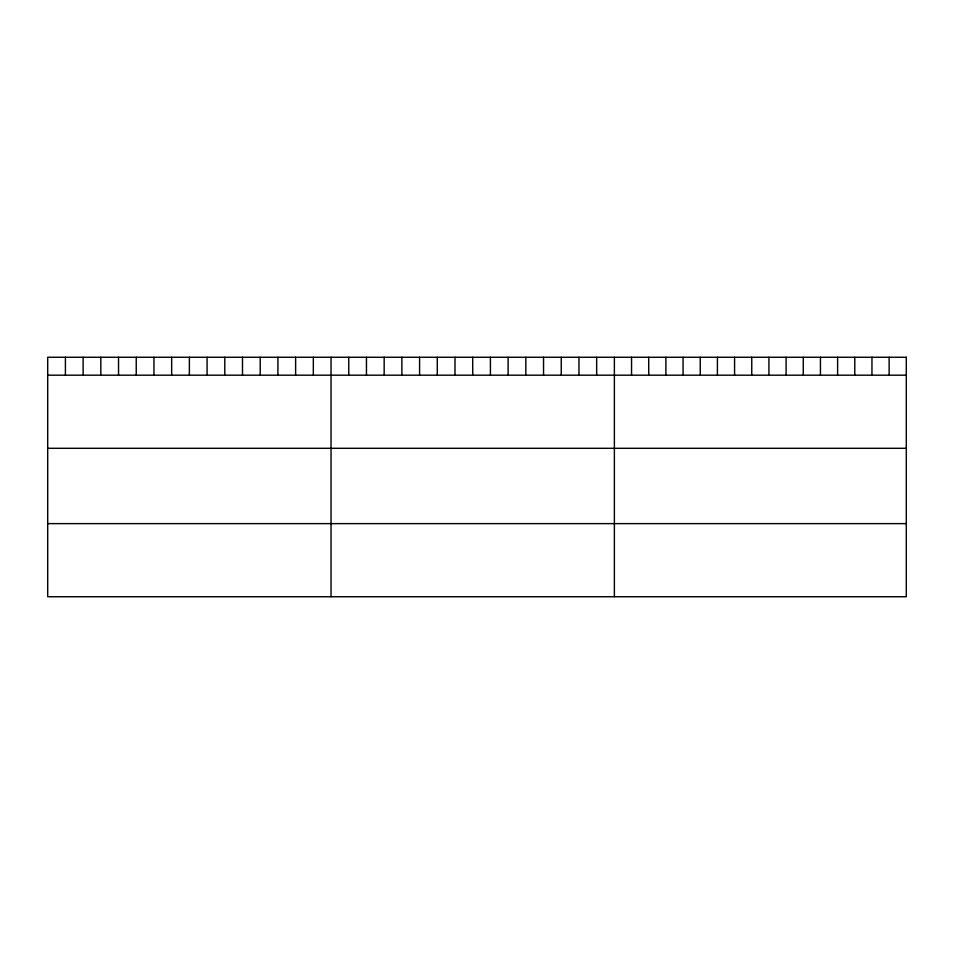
<?xml version="1.0" encoding="UTF-8"?>
<svg xmlns="http://www.w3.org/2000/svg" width="954" height="954" viewBox="0 0 954 954"><rect width="100%" height="100%" fill="white"/><g stroke="black" fill="none" stroke-linecap="round" stroke-linejoin="round"><path stroke-width="1.43" d="M47.7 375.184L906.3 375.184M47.7 448.297L906.3 448.297M47.7 523.627L906.3 523.627M889.128 357.261L889.128 375.184M871.956 357.261L871.956 375.184M854.784 357.261L854.784 375.184M837.612 357.261L837.612 375.184M820.44 357.261L820.44 375.184M803.268 357.261L803.268 375.184M786.096 357.261L786.096 375.184M768.924 357.261L768.924 375.184M751.752 357.261L751.752 375.184M734.58 357.261L734.58 375.184M717.408 357.261L717.408 375.184M700.236 357.261L700.236 375.184M683.064 357.261L683.064 375.184M665.892 357.261L665.892 375.184M648.72 357.261L648.72 375.184M631.548 357.261L631.548 375.184M614.376 357.261L614.376 596.739M596.667 357.261L596.667 375.184M578.959 357.261L578.959 375.184M561.25 357.261L561.25 375.184M543.541 357.261L543.541 375.184M525.833 357.261L525.833 375.184M508.124 357.261L508.124 375.184M490.416 357.261L490.416 375.184M472.707 357.261L472.707 375.184M454.998 357.261L454.998 375.184M437.29 357.261L437.29 375.184M419.581 357.261L419.581 375.184M401.872 357.261L401.872 375.184M384.164 357.261L384.164 375.184M366.455 357.261L366.455 375.184M348.747 357.261L348.747 375.184M331.038 357.261L331.038 596.739M313.329 357.261L313.329 375.184M295.621 357.261L295.621 375.184M277.912 357.261L277.912 375.184M260.203 357.261L260.203 375.184M242.495 357.261L242.495 375.184M224.786 357.261L224.786 375.184M207.078 357.261L207.078 375.184M189.369 357.261L189.369 375.184M171.66 357.261L171.66 375.184M153.952 357.261L153.952 375.184M136.243 357.261L136.243 375.184M118.534 357.261L118.534 375.184M100.826 357.261L100.826 375.184M83.117 357.261L83.117 375.184M65.409 357.261L65.409 375.184M906.3 357.261L47.7 357.261L47.7 596.739L906.3 596.739L906.3 357.261"/></g></svg>
